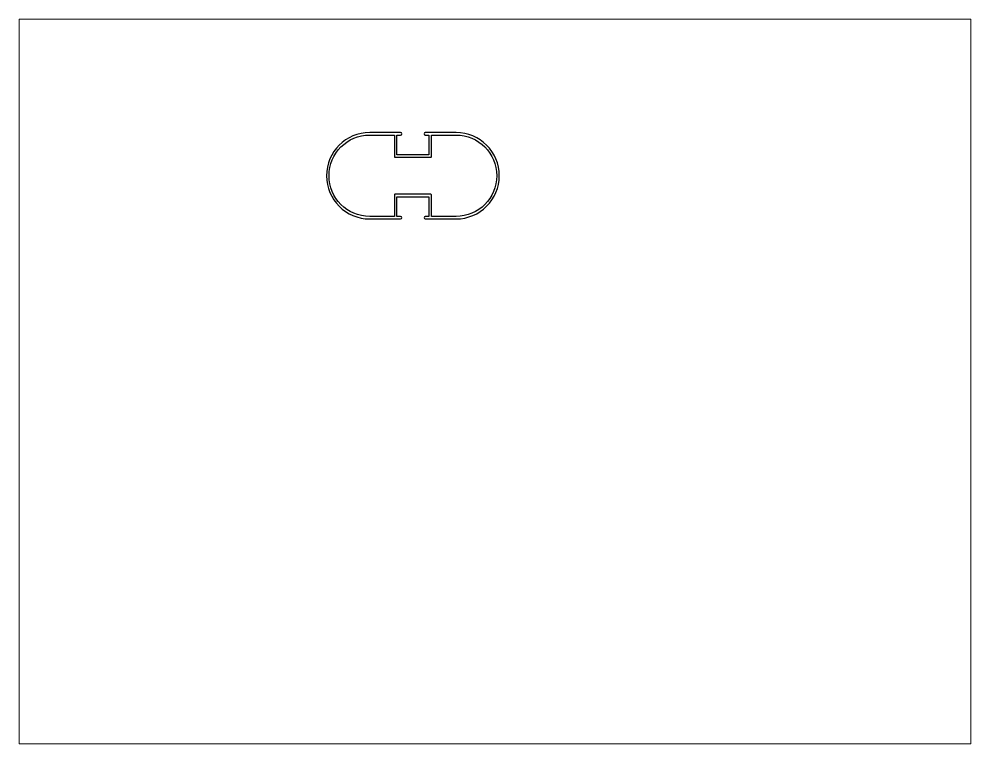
# Paper-space layout 'Layout1' of a CAD drawing. Extents: x 27 to 240, y 20 to 183.
# The model-space entities are those that its viewports show. They can reach past a viewport. Long polylines and large blocks are cut down to what shows.
import ezdxf

# ---------------------------------------------------------------- set-up
doc = ezdxf.new("R2010")
doc.units = 0
doc.header["$LTSCALE"] = 15
doc.layers.get('0').update_dxf_attribs({"linetype": 'CONTINUOUS'})

msp = doc.modelspace()

# ---------------------------------------------------------------- linework, layer by layer
at = {"color": 0}
for points in [[(152.25, 230.21, 1), (152.25, 231.21), (139.75, 231.21, 1), (139.75, 196.21), (152.25, 196.21, 1), (152.25, 197.21), (150.75, 197.21), (150.75, 205.21), (163.75, 205.21), (163.75, 197.21), (162.25, 197.21, 1), (162.25, 196.21), (174.75, 196.21, 1), (174.75, 231.21), (162.25, 231.21, 1), (162.25, 230.21), (163.75, 230.21), (163.75, 222.21), (150.75, 222.21), (150.75, 230.21)], [(149.75, 205.91), (149.75, 197.21), (139.75, 197.21, -1), (139.75, 230.21), (149.75, 230.21), (149.75, 221.51, 0.414214), (150.05, 221.21), (164.45, 221.21, 0.414214), (164.75, 221.51), (164.75, 230.21), (174.75, 230.21, -1), (174.75, 197.21), (164.75, 197.21), (164.75, 205.91, 0.414214), (164.45, 206.21), (150.05, 206.21, 0.414214)]]:
    msp.add_lwpolyline(points, format="xyb", close=True, dxfattribs=at)

psp = doc.layouts.get("Layout1")

# ---------------------------------------------------------------- viewports
at = {"layer": '0', "color": 0, "linetype": 'BYBLOCK', "ltscale": 0.05}
psp.add_viewport(center=(133.35, 101.6), size=(213.36, 162.56), view_center_point=(190.51, 130.3), view_height=293.8955, dxfattribs=at)

doc.saveas('drawing.dxf')
